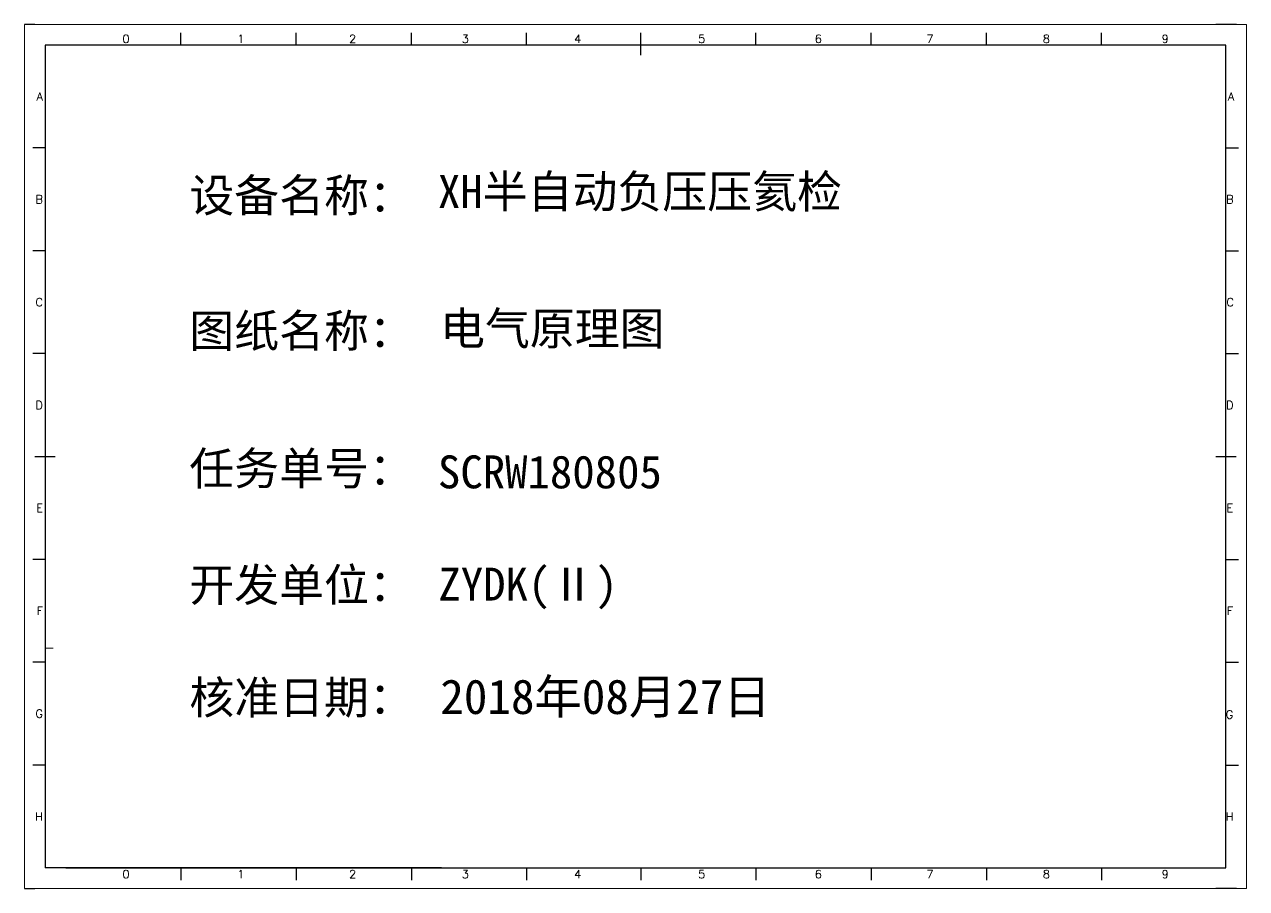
# Model space of a CAD drawing. Header units: millimetres. Extents: x 17694 to 24039, y 10083 to 11109.
# Drawn here: x 22576.8 to 22903.5, y 10415 to 10646 of the extents above; entities that cross this region are included whole.
import ezdxf
from ezdxf.enums import TextEntityAlignment as Align

# ---------------------------------------------------------------- set-up
doc = ezdxf.new("R2010")
doc.units = ezdxf.units.MM
doc.layers.add('AE_BOR', color=1, linetype='Continuous')
doc.layers.add('电气图内容', color=7, linetype='Continuous')
doc.styles.get("Standard").update_dxf_attribs({"font": ''})
doc.styles.add('WD', font='romans.shx', dxfattribs={"bigfont": 'gbcbig.shx'})
doc.styles.get('Standard').set_extended_font_data('SimSun')

msp = doc.modelspace()

# ---------------------------------------------------------------- linework, layer by layer
for p, q in [((22898.034, 10640.501), (22582.334, 10640.501)), ((22582.334, 10640.501), (22582.334, 10420.501)), ((22898.034, 10420.501), (22898.034, 10640.501)), ((22587.867, 10420.501), (22895.317, 10420.501)), ((22720.711, 10420.501), (22786.656, 10420.501)), ((22786.656, 10420.501), (22862.32, 10420.501))]:
    msp.add_line(p, q)
at = {"lineweight": 9, "ltscale": 0.1}
for p, q in [((22582.334, 10479.273), (22584.534, 10479.273)), ((22688.303, 10420.501), (22720.711, 10420.501)), ((22719.218, 10420.501), (22719.218, 10420.501)), ((22719.218, 10420.501), (22719.218, 10420.501)), ((22719.218, 10420.501), (22719.218, 10420.501)), ((22719.218, 10420.501), (22719.218, 10420.501))]:
    msp.add_line(p, q, dxfattribs=at)
at = {"color": 0, "ltscale": 2}
for p, q in [((22898.034, 10420.501), (22898.034, 10444.092)), ((22688.303, 10420.501), (22582.334, 10420.501)), ((22862.32, 10420.501), (22895.317, 10420.501)), ((22862.32, 10420.501), (22898.034, 10420.501))]:
    msp.add_line(p, q, dxfattribs=at)
at = {"layer": 'AE_BOR', "lineweight": 30}
for p, q in [((22579.617, 10646.001), (22576.831, 10646.001)), ((22900.817, 10646.001), (22895.317, 10646.001)), ((22576.831, 10415.001), (22579.617, 10415.001)), ((22900.817, 10415.001), (22895.317, 10415.001))]:
    msp.add_line(p, q, dxfattribs=at)
at = {"layer": 'AE_BOR', "color": 1, "lineweight": 15}
for p, q in [((22576.831, 10646.001), (22903.531, 10646.001)), ((22576.831, 10415.001), (22576.831, 10646.001)), ((22903.531, 10646.001), (22903.531, 10415.001)), ((22903.531, 10415.001), (22576.831, 10415.001))]:
    msp.add_line(p, q, dxfattribs=at)
at = {"layer": 'AE_BOR'}
for p, q in [((22618.667, 10640.501), (22618.667, 10643.801)), ((22649.467, 10640.501), (22649.467, 10643.801)), ((22680.267, 10640.501), (22680.267, 10643.801)), ((22711.067, 10640.501), (22711.067, 10643.801)), ((22741.592, 10640.501), (22741.592, 10643.801)), ((22772.392, 10640.501), (22772.392, 10643.801)), ((22803.192, 10640.501), (22803.192, 10643.801)), ((22833.992, 10640.501), (22833.992, 10643.801)), ((22864.792, 10640.501), (22864.792, 10643.801)), ((22582.334, 10613.001), (22579.034, 10613.001)), ((22898.034, 10613.001), (22901.334, 10613.001)), ((22582.334, 10585.501), (22579.034, 10585.501)), ((22898.034, 10585.501), (22901.334, 10585.501)), ((22582.334, 10558.001), (22579.034, 10558.001)), ((22898.034, 10558.001), (22901.334, 10558.001)), ((22582.334, 10503.001), (22579.034, 10503.001)), ((22898.034, 10503.001), (22901.334, 10503.001)), ((22582.334, 10475.501), (22579.034, 10475.501)), ((22898.034, 10475.501), (22901.334, 10475.501)), ((22582.334, 10448.001), (22579.034, 10448.001)), ((22898.034, 10448.001), (22901.334, 10448.001)), ((22618.667, 10420.501), (22618.667, 10417.201)), ((22649.467, 10420.501), (22649.467, 10417.201)), ((22680.267, 10420.501), (22680.267, 10417.201)), ((22711.067, 10420.501), (22711.067, 10417.201)), ((22741.592, 10420.501), (22741.592, 10417.201)), ((22772.392, 10420.501), (22772.392, 10417.201)), ((22803.192, 10420.501), (22803.192, 10417.201)), ((22833.992, 10420.501), (22833.992, 10417.201)), ((22864.792, 10420.501), (22864.792, 10417.201))]:
    msp.add_line(p, q, dxfattribs=at)
at = {"layer": 'AE_BOR', "color": 2, "lineweight": 30}
for p, q in [((22741.592, 10637.751), (22741.592, 10643.251)), ((22579.584, 10530.501), (22585.084, 10530.501)), ((22895.284, 10530.501), (22900.784, 10530.501)), ((22741.592, 10420.501), (22741.592, 10417.751))]:
    msp.add_line(p, q, dxfattribs=at)

# ---------------------------------------------------------------- texts
at = {"color": 3, "lineweight": 211, "insert": (22687.931, 10569.127), "char_height": 8.8, "width": 113.79098, "attachment_point": 1}
msp.add_mtext('{\\C256;电气原理图}', dxfattribs=at)
at = {"layer": 'AE_BOR', "style": 'WD'}
for s, p in [('0', (22603.968, 10641.051)), ('1', (22634.686, 10641.051)), ('2', (22664.55, 10641.051)), ('3', (22694.69, 10641.051)), ('4', (22724.721, 10641.051)), ('5', (22757.885, 10641.051)), ('6', (22789.065, 10641.051)), ('7', (22818.872, 10641.051)), ('8', (22850.035, 10641.051)), ('9', (22881.786, 10641.051)), ('0', (22603.968, 10417.751)), ('1', (22634.686, 10417.751)), ('2', (22664.55, 10417.751)), ('3', (22694.69, 10417.751)), ('4', (22724.721, 10417.751)), ('5', (22757.885, 10417.751)), ('6', (22789.065, 10417.751)), ('7', (22818.872, 10417.751)), ('8', (22850.035, 10417.751)), ('9', (22881.786, 10417.751))]:
    msp.add_text(s, height=2.2, dxfattribs=at).set_placement(p, align=Align.CENTER)
for s, p in [('A', (22581.784, 10626.751)), ('A', (22900.261, 10626.751)), ('B', (22581.784, 10599.251)), ('B', (22900.051, 10599.251)), ('C', (22581.784, 10571.751)), ('C', (22900.156, 10571.751)), ('D', (22581.784, 10544.251)), ('D', (22900.051, 10544.251)), ('E', (22581.784, 10516.751)), ('E', (22899.946, 10516.751)), ('F', (22581.784, 10489.251)), ('F', (22899.946, 10489.251)), ('F', (22899.946, 10489.251)), ('G', (22581.784, 10461.751)), ('G', (22899.946, 10461.51)), ('H', (22581.784, 10434.251)), ('H', (22900.051, 10434.251))]:
    msp.add_text(s, height=2.2, dxfattribs=at).set_placement(p, align=Align.MIDDLE_RIGHT)
at = {"layer": '电气图内容', "color": 7, "attachment_point": 1}
for s, insert, char_height in [('设备名称：', (22620.907, 10604.705), 8.8), ('XH半自动负压压氦检', (22687.367, 10605.742), 8.8), ('图纸名称：', (22620.907, 10568.505), 8.8), ('任务单号：', (22620.907, 10531.702), 8.8), ('SCRW180805', (22687.367, 10530.791), 8.8), ('开发单位：', (22620.907, 10500.586), 8.8), ('{\\C256;ZYDK(Ⅱ)}', (22687.487, 10500.782), 8.8), ('核准日期：', (22620.907, 10470.481), 8.8), ('{\\fKaiTi_GB2312|b0|i0|c134|p49;\\C256;2018\\fSimSun|b0|i0|c134|p2;年\\fKaiTi_GB2312|b0|i0|c134|p49;08\\fSimSun|b0|i0|c134|p2;月\\fKaiTi_GB2312|b0|i0|c134|p49;27日}', (22687.993, 10470.93), 9.261945)]:
    msp.add_mtext(s, dxfattribs=dict(at, insert=insert, char_height=char_height))

doc.saveas('drawing.dxf')
